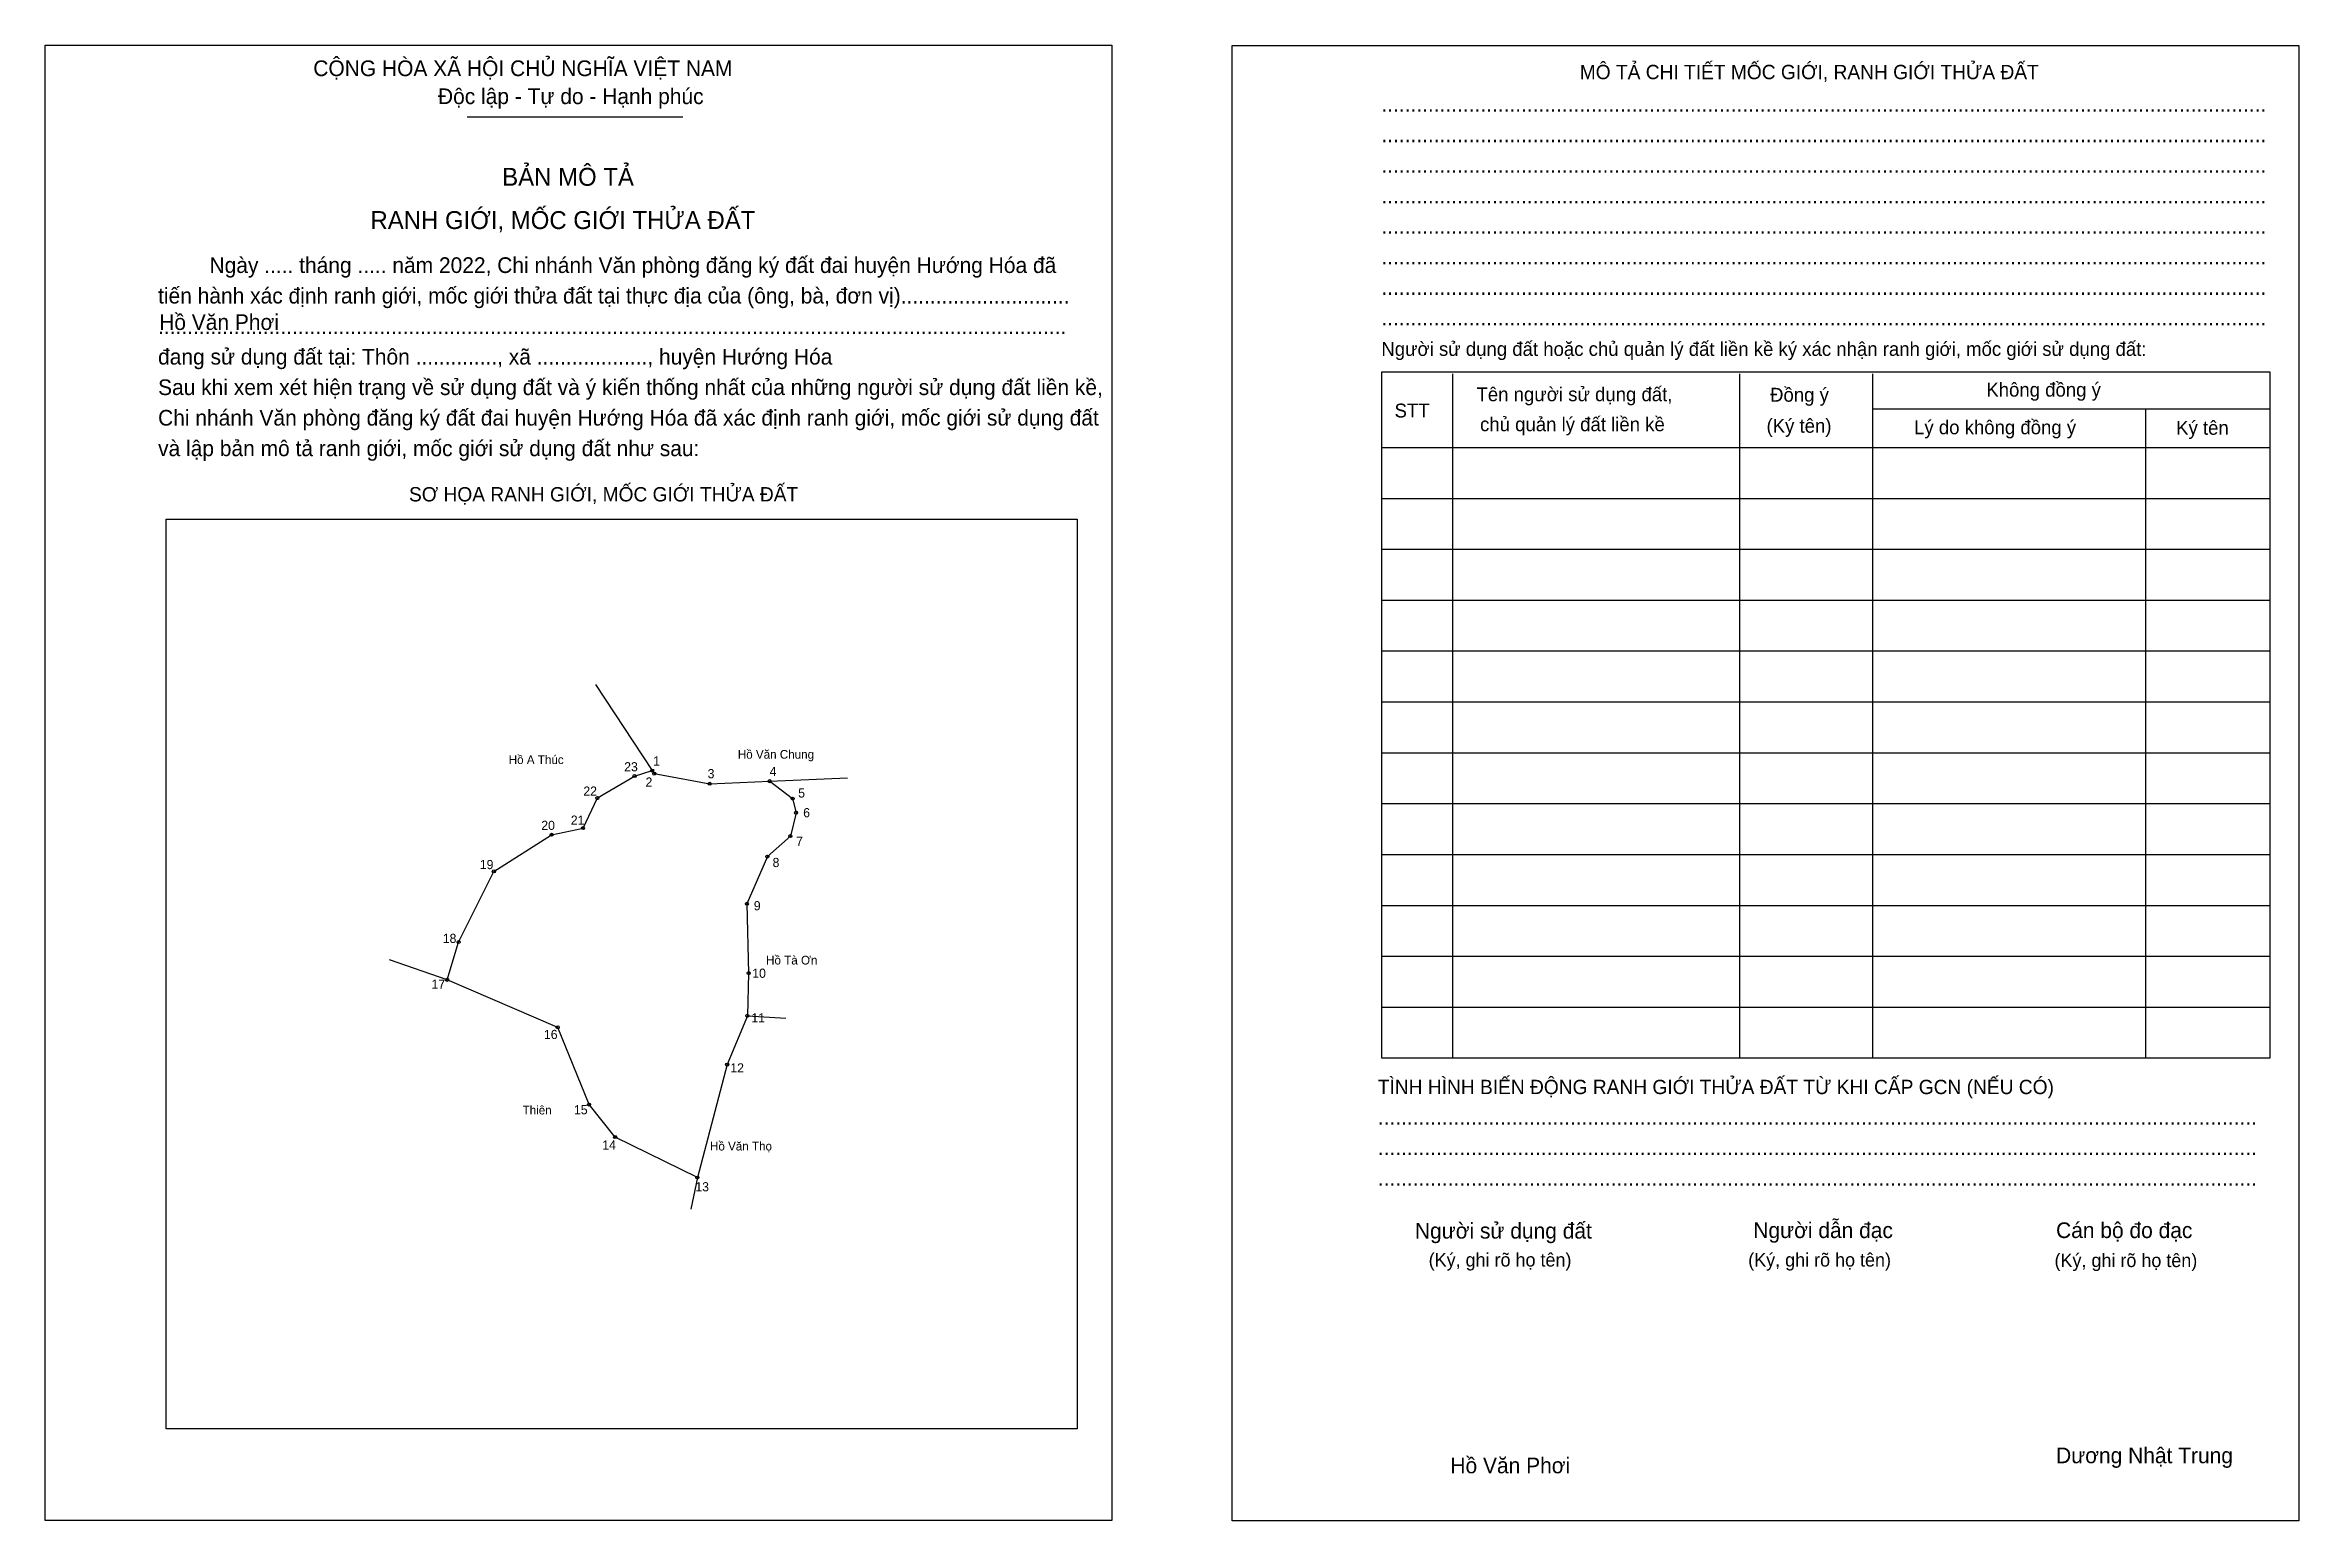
# Model space of a CAD drawing. Extents: x 546117 to 546739, y 1838535 to 1838943.
import ezdxf

# ---------------------------------------------------------------- set-up
doc = ezdxf.new("R2010")
doc.units = 0
for name, color, linetype in [('Level 1', 7, 'Continuous'), ('Level 10', 7, 'Continuous'), ('Level 11', 7, 'Continuous'), ('Level 2', 7, 'Continuous'), ('Level 25', 7, 'Continuous'), ('Level 55', 7, 'Continuous'), ('Level 6', 7, 'Continuous'), ('Level 9', 7, 'Continuous')]:
    doc.layers.add(name, color=color, linetype=linetype)

msp = doc.modelspace()

# ---------------------------------------------------------------- linework, layer by layer
at = {"layer": 'Level 1'}
for p, q in [((546116.58, 1838942.72), (546116.58, 1838942.72)), ((546444.37, 1838942.58), (546444.37, 1838942.58)), ((546233.16, 1838922.91), (546292.74, 1838922.91)), ((546505.27, 1838851.95), (546505.27, 1838662.95)), ((546584.52, 1838851.95), (546584.52, 1838662.95)), ((546621.2, 1838851.95), (546621.2, 1838662.95)), ((546621.2, 1838842.25), (546731.08, 1838842.25)), ((546696.66, 1838842.25), (546696.66, 1838662.95)), ((546485.6, 1838831.57), (546731.08, 1838831.57)), ((546485.6, 1838817.52), (546731.08, 1838817.52)), ((546150.04, 1838811.76), (546150.04, 1838811.76)), ((546485.6, 1838803.47), (546731.08, 1838803.47)), ((546485.6, 1838789.42), (546731.08, 1838789.42)), ((546485.6, 1838775.37), (546731.08, 1838775.37)), ((546485.6, 1838761.31), (546731.08, 1838761.31)), ((546485.6, 1838747.26), (546731.08, 1838747.26)), ((546485.6, 1838733.21), (546731.08, 1838733.21)), ((546485.6, 1838719.16), (546731.08, 1838719.16)), ((546485.6, 1838705.11), (546731.08, 1838705.11)), ((546485.6, 1838691.06), (546731.08, 1838691.06)), ((546485.6, 1838677), (546731.08, 1838677)), ((546401.57, 1838560.51), (546401.57, 1838560.51)), ((546411.21, 1838535.22), (546411.21, 1838535.22)), ((546738.99, 1838535.08), (546738.99, 1838535.08))]:
    msp.add_line(p, q, dxfattribs=at)
for points in [[(546731.08, 1838852.37), (546485.6, 1838852.37), (546485.6, 1838662.95), (546731.08, 1838662.95)], [(546150.04, 1838811.76), (546401.57, 1838811.76), (546401.57, 1838560.51), (546150.04, 1838560.51)]]:
    msp.add_lwpolyline(points, close=True, dxfattribs=at)
at = {"layer": 'Level 10'}
for p, q in [((546227.62, 1838684.53), (546211.73, 1838690.08)), ((546310.52, 1838674.61), (546321.16, 1838673.93)), ((546296.71, 1838629.93), (546294.94, 1838621.16))]:
    msp.add_line(p, q, dxfattribs=at)
msp.add_lwpolyline([(546284.81, 1838741.5), (546300.14, 1838738.68), (546316.7, 1838739.41), (546323.03, 1838734.6), (546323.99, 1838730.7), (546322.41, 1838724.24), (546316.04, 1838718.59), (546310.4, 1838705.54), (546310.87, 1838686.37), (546310.52, 1838674.61), (546304.95, 1838661.11), (546296.71, 1838629.93), (546274.02, 1838641.12), (546266.81, 1838650.09), (546258.15, 1838671.41), (546227.62, 1838684.53), (546230.78, 1838694.95), (546240.51, 1838714.49), (546256.48, 1838724.6), (546265.15, 1838726.44), (546269.1, 1838734.77), (546279.36, 1838740.82), (546284.25, 1838742.34)], close=True, dxfattribs=at)
at = {"layer": 'Level 11'}
for centre in [(546279.36, 1838740.82), (546284.25, 1838742.34), (546284.81, 1838741.5), (546284.81, 1838741.5), (546269.1, 1838734.77), (546300.14, 1838738.68), (546316.7, 1838739.41), (546323.03, 1838734.6), (546323.99, 1838730.7), (546256.48, 1838724.6), (546265.15, 1838726.44), (546322.41, 1838724.24), (546316.04, 1838718.59), (546240.51, 1838714.49), (546310.4, 1838705.54), (546230.78, 1838694.95), (546310.87, 1838686.37), (546227.62, 1838684.53), (546310.52, 1838674.61), (546258.15, 1838671.41), (546304.95, 1838661.11), (546266.81, 1838650.09), (546274.02, 1838641.12), (546296.71, 1838629.93)]:
    msp.add_circle(centre, 0.422, dxfattribs=at)
at = {"layer": 'Level 2'}
for points in [[(546116.59, 1838942.72), (546411.21, 1838942.72), (546411.21, 1838535.22), (546116.59, 1838535.22)], [(546444.37, 1838942.58), (546738.99, 1838942.58), (546738.99, 1838535.08), (546444.37, 1838535.08)]]:
    msp.add_lwpolyline(points, close=True, dxfattribs=at)
at = {"layer": 'Level 25'}
for p, q in [((546268.61, 1838766.09), (546284.25, 1838742.34)), ((546269.1, 1838734.77), (546279.36, 1838740.82)), ((546316.7, 1838739.41), (546338.15, 1838740.36)), ((546240.51, 1838714.49), (546256.48, 1838724.6)), ((546258.15, 1838671.41), (546227.62, 1838684.53))]:
    msp.add_line(p, q, dxfattribs=at)

# ---------------------------------------------------------------- texts
at = {"layer": 'Level 1'}
for s, height, p in [('CỘNG HÒA XÃ HỘI CHỦ NGHĨA VIỆT NAM', 4.3277, (546190.65, 1838934.15)), ('MÔ TẢ CHI TIẾT MỐC GIỚI, RANH GIỚI THỬA ĐẤT', 3.9567, (546540.39, 1838933.3)), ('Độc lập - Tự do - Hạnh phúc', 4.3277, (546225.08, 1838926.42)), ('........................................................................................................................................................', 4.3277, (546485.6, 1838924.31)), ('........................................................................................................................................................', 4.3277, (546485.6, 1838915.88)), ('BẢN MÔ TẢ', 4.946, (546242.82, 1838903.86)), ('........................................................................................................................................................', 4.3277, (546485.6, 1838907.45)), ('RANH GIỚI, MỐC GIỚI THỬA ĐẤT', 4.9465, (546206.44, 1838891.91)), ('........................................................................................................................................................', 4.3277, (546485.6, 1838899.02)), ('........................................................................................................................................................', 4.3277, (546485.6, 1838890.59)), ('Ngày ..... tháng ..... năm 2022, Chi nhánh Văn phòng đăng ký đất đai huyện Hướng Hóa đã', 4.3277, (546161.99, 1838879.77)), ('........................................................................................................................................................', 4.3277, (546485.6, 1838882.16)), ('tiến hành xác định ranh giới, mốc giới thửa đất tại thực địa của (ông, bà, đơn vị).............................', 4.3277, (546147.79, 1838871.34)), ('........................................................................................................................................................', 4.3277, (546485.6, 1838873.73)), ('........................................................................................................................................................', 4.3277, (546485.6, 1838865.3)), ('đang sử dụng đất tại: Thôn .............., xã ..................., huyện Hướng Hóa', 4.3277, (546147.79, 1838854.48)), ('............................................................................................................................................................', 4.3277, (546147.79, 1838862.91)), ('Người sử dụng đất hoặc chủ quản lý đất liền kề ký xác nhận ranh giới, mốc giới sử dụng đất:', 3.8335, (546485.6, 1838856.87)), ('Sau khi xem xét hiện trạng về sử dụng đất và ý kiến thống nhất của những người sử dụng đất liền kề,', 4.3277, (546147.79, 1838846.05)), ('Tên người sử dụng đất,', 3.8335, (546511.88, 1838844.36)), ('Đồng ý', 3.833, (546592.95, 1838844.22)), ('Không đồng ý', 3.8335, (546652.67, 1838845.62)), ('Chi nhánh Văn phòng đăng ký đất đai huyện Hướng Hóa đã xác định ranh giới, mốc giới sử dụng đất', 4.3277, (546147.79, 1838837.62)), ('STT', 3.833, (546489.25, 1838839.86)), ('chủ quản lý đất liền kề', 3.8335, (546512.86, 1838836.07)), ('(Ký tên)', 3.833, (546591.97, 1838835.65)), ('Lý do không đồng ý', 3.8335, (546632.72, 1838835.23)), ('Ký tên', 3.833, (546705.09, 1838835.09)), ('và lập bản mô tả ranh giới, mốc giới sử dụng đất như sau:', 4.3277, (546147.79, 1838829.18)), ('SƠ HỌA RANH GIỚI, MỐC GIỚI THỬA ĐẤT', 3.9567, (546217.08, 1838816.67)), ('TÌNH HÌNH BIẾN ĐỘNG RANH GIỚI THỬA ĐẤT TỪ KHI CẤP GCN (NẾU CÓ)', 3.9567, (546484.62, 1838652.97)), ('.......................................................................................................................................................', 4.3277, (546484.62, 1838644.54)), ('.......................................................................................................................................................', 4.3277, (546484.62, 1838636.11)), ('.......................................................................................................................................................', 4.3277, (546484.62, 1838627.68)), ('Người sử dụng đất', 4.3277, (546494.87, 1838613.07)), ('Người dẫn đạc', 4.3277, (546588.32, 1838613.21)), ('Cán bộ đo đạc', 4.3277, (546671.93, 1838613.21)), ('(Ký, ghi rõ họ tên)', 3.7097, (546498.67, 1838605.34)), ('(Ký, ghi rõ họ tên)', 3.7097, (546586.91, 1838605.34)), ('(Ký, ghi rõ họ tên)', 3.7097, (546671.5, 1838605.2)), ('Dương Nhật Trung', 4.3277, (546671.93, 1838551.02))]:
    msp.add_text(s, height=height, dxfattribs=at).set_placement(p)
at = {"layer": 'Level 55'}
for s, p in [('23', (546279.17, 1838740.82)), ('1', (546284.18, 1838742.34)), ('2', (546284.71, 1838741.5)), ('22', (546268.9, 1838734.77)), ('3', (546300.05, 1838738.68)), ('4', (546316.61, 1838739.41)), ('5', (546322.94, 1838734.6)), ('6', (546323.89, 1838730.7)), ('20', (546256.28, 1838724.6)), ('21', (546264.97, 1838726.44)), ('7', (546322.32, 1838724.24)), ('8', (546315.95, 1838718.59)), ('19', (546240.31, 1838714.49)), ('9', (546310.31, 1838705.54)), ('18', (546230.58, 1838694.95)), ('10', (546310.67, 1838686.37)), ('17', (546227.42, 1838684.53)), ('11', (546310.34, 1838674.61)), ('16', (546257.95, 1838671.41)), ('12', (546304.75, 1838661.11)), ('15', (546266.62, 1838650.09)), ('14', (546273.82, 1838641.12)), ('13', (546296.52, 1838629.93))]:
    msp.add_text(s, height=0.281, dxfattribs=at).set_placement(p)
at = {"layer": 'Level 6'}
for p in [(546148.09, 1838864.03), (546504.67, 1838548.24)]:
    msp.add_text('Hồ Văn Phơi', height=4.3279, dxfattribs=at).set_placement(p)
at = {"layer": 'Level 9'}
for s, height, p in [('Hồ Văn Chung', 2.4, (546307.89, 1838745.61)), ('Hồ A Thúc', 2.4, (546244.63, 1838744.14)), ('23', 2.529, (546276.51, 1838742.12)), ('1', 2.53, (546284.49, 1838743.73)), ('3', 2.53, (546299.55, 1838740.22)), ('4', 2.53, (546316.67, 1838740.83)), ('22', 2.529, (546265.23, 1838735.4)), ('2', 2.53, (546282.4, 1838737.89)), ('5', 2.53, (546324.57, 1838734.88)), ('21', 2.529, (546261.77, 1838727.38)), ('6', 2.53, (546325.94, 1838729.44)), ('20', 2.529, (546253.62, 1838725.94)), ('7', 2.53, (546323.97, 1838721.52)), ('19', 2.529, (546236.63, 1838715.11)), ('8', 2.53, (546317.49, 1838715.68)), ('9', 2.53, (546312.3, 1838703.74)), ('18', 2.529, (546226.41, 1838694.72)), ('Hồ Tà Ơn', 2.4, (546315.7, 1838688.77)), ('10', 2.529, (546311.88, 1838685.1)), ('17', 2.529, (546223.29, 1838682.08)), ('11', 2.529, (546311.63, 1838672.76)), ('16', 2.529, (546254.35, 1838668.18)), ('12', 2.529, (546305.82, 1838658.95)), ('Thiên', 2.4, (546248.45, 1838647.35)), ('15', 2.529, (546262.64, 1838647.4)), ('14', 2.529, (546270.46, 1838637.66)), ('Hồ Văn Thọ', 2.4, (546300.2, 1838637.4)), ('13', 2.529, (546296.16, 1838626.11))]:
    msp.add_text(s, height=height, dxfattribs=at).set_placement(p)

doc.saveas('drawing.dxf')
